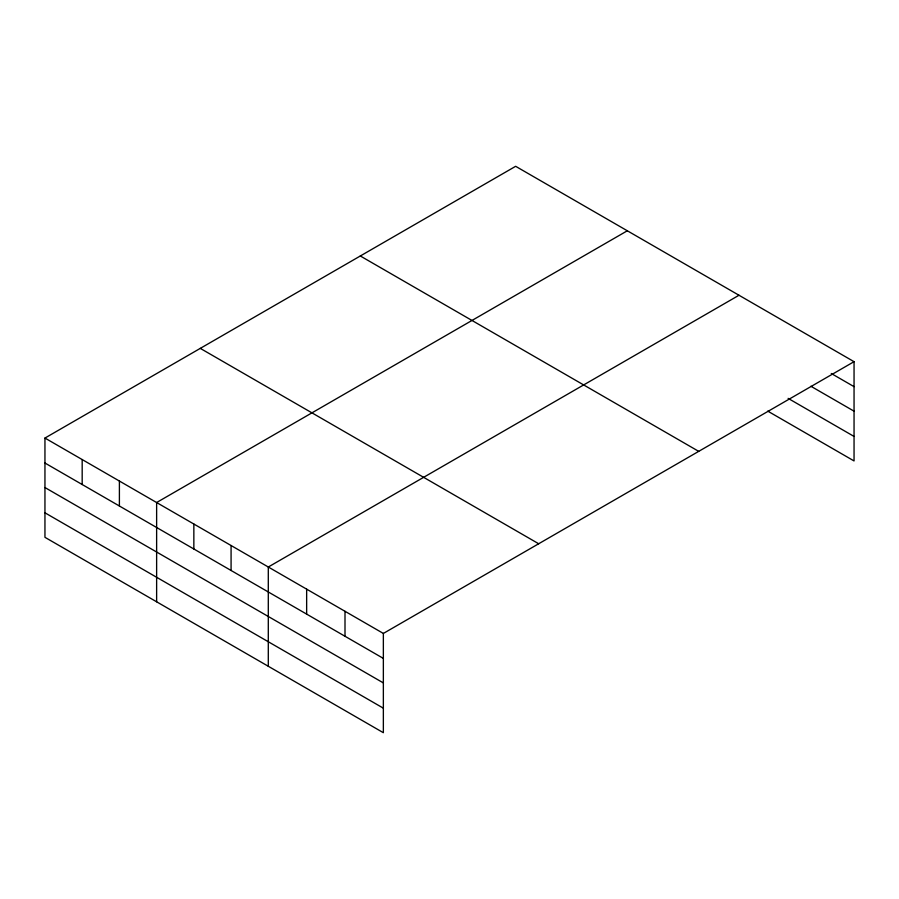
<?xml version="1.0" encoding="UTF-8"?>
<svg xmlns="http://www.w3.org/2000/svg" width="899" height="899" viewBox="0 0 899 899"><rect width="100%" height="100%" fill="white"/><g stroke="black" fill="none" stroke-linecap="round" stroke-linejoin="round"><path stroke-width="1.35" d="M44.95 438.06L383.356 633.435L383.356 732.696L44.95 537.321L44.95 438.06L515.644 166.304L854.05 361.679L854.05 460.94L767.757 411.124M627.311 230.785L156.628 502.53L156.628 601.791M738.989 295.254L268.295 567.011L268.295 666.26M383.356 633.435L854.05 361.679M831.283 373.501L854.05 386.649M810.898 386.255L854.05 411.169M788.131 398.369L854.05 436.431M360.308 255.979L698.725 451.365M200.275 348.374L538.692 543.76M44.95 463.019L383.356 658.405M44.95 487.539L383.356 682.914M44.95 512.801L383.356 708.176M345.002 611.298L345.002 636.256M306.649 589.148L306.649 614.118M231.077 545.513L231.077 570.483M193.847 524.027L193.847 548.986M119.398 481.044L119.398 506.002M82.18 459.546L82.18 484.516"/></g></svg>
